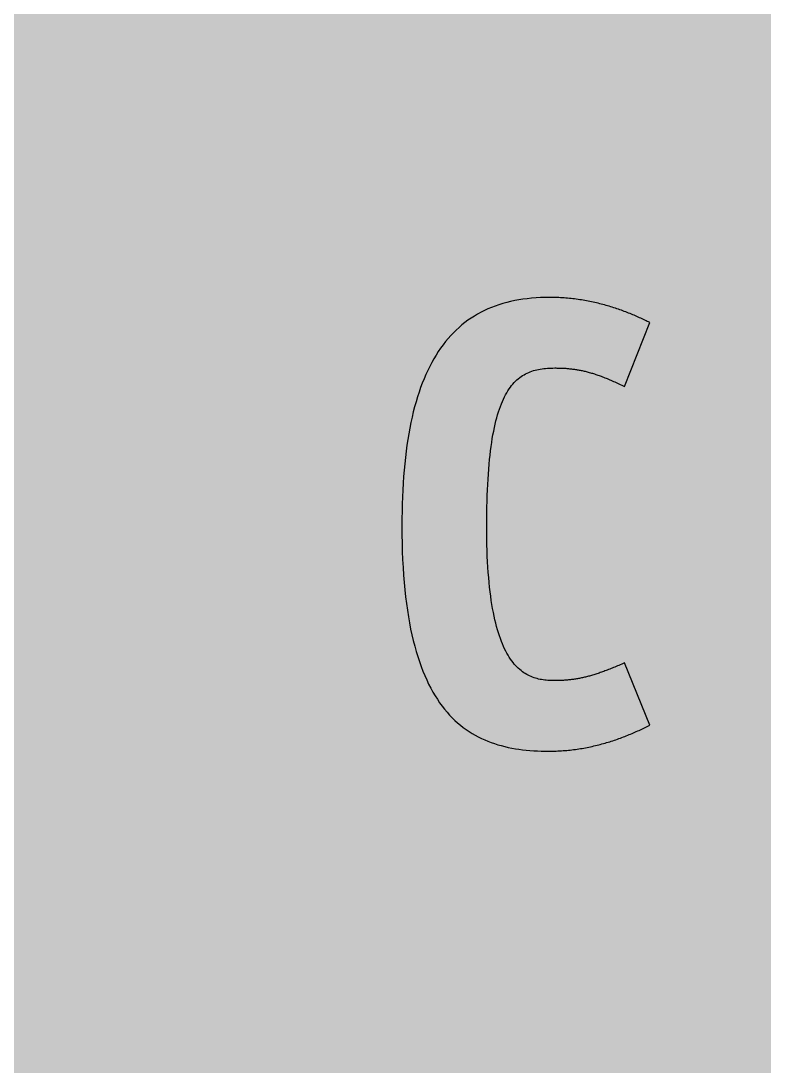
# Model space of a CAD drawing. Header units: millimetres. Extents: x 0 to 423, y 0 to 564.
# Drawn here: x 152.8 to 209, y 158 to 237 of the extents above; entities that cross this region are included whole.
import ezdxf

# ---------------------------------------------------------------- set-up
doc = ezdxf.new("R2010")
doc.units = ezdxf.units.MM

msp = doc.modelspace()

# ---------------------------------------------------------------- hatches: boundary and pattern name
for color, points in [(254, [(21.2189, 0.0537), (20.955, 0.0533), (20.6934, 0.0584), (20.4292, 0.066), (20.1676, 0.0787), (19.906, 0.094), (19.6469, 0.1118), (19.3853, 0.1321), (19.1262, 0.1549), (18.8671, 0.1829), (18.608, 0.2134), (18.349, 0.2464), (18.0924, 0.2845), (17.8359, 0.3251), (17.5793, 0.3683), (17.3253, 0.414), (17.0688, 0.4623), (16.8148, 0.5156), (16.5633, 0.5715), (16.3093, 0.6299), (16.0579, 0.6909), (15.809, 0.7544), (15.56, 0.823), (15.3111, 0.8941), (15.0622, 0.9677), (14.8158, 1.0439), (14.5694, 1.1227), (14.3256, 1.2065), (14.0818, 1.2903), (13.8379, 1.3792), (13.5966, 1.4707), (13.3579, 1.5672), (13.1191, 1.6637), (12.8803, 1.7628), (12.6441, 1.8669), (12.4079, 1.9736), (12.1742, 2.0803), (11.9405, 2.192), (11.7094, 2.3089), (11.4808, 2.4257), (11.2522, 2.5451), (11.0236, 2.6695), (10.7975, 2.794), (10.574, 2.9235), (10.3505, 3.0556), (10.1295, 3.1877), (9.9111, 3.3249), (9.6926, 3.4646), (9.4742, 3.6068), (9.2608, 3.7541), (9.0475, 3.9014), (8.8341, 4.0513), (8.6258, 4.2037), (8.4176, 4.3612), (8.2118, 4.5187), (8.0061, 4.6812), (7.8029, 4.8438), (7.6022, 5.0114), (7.4041, 5.1816), (7.206, 5.3518), (7.0129, 5.527), (6.8174, 5.7048), (6.6269, 5.8826), (6.4389, 6.0655), (6.2509, 6.2509), (6.0655, 6.4389), (5.8852, 6.6269), (5.7048, 6.8174), (5.527, 7.0104), (5.3518, 7.206), (5.1816, 7.4041), (5.0114, 7.6022), (4.8463, 7.8029), (4.6812, 8.0061), (4.5187, 8.2118), (4.3612, 8.4176), (4.2062, 8.6258), (4.0513, 8.8341), (3.9014, 9.0475), (3.7541, 9.2608), (3.6068, 9.4742), (3.4646, 9.6926), (3.3249, 9.9085), (3.1877, 10.1295), (3.0556, 10.3505), (2.9235, 10.574), (2.794, 10.7975), (2.6695, 11.0236), (2.5451, 11.2522), (2.4257, 11.4808), (2.3063, 11.7094), (2.192, 11.9405), (2.0803, 12.1742), (1.971, 12.4079), (1.8669, 12.6441), (1.7628, 12.8803), (1.6637, 13.1191), (1.5646, 13.3579), (1.4707, 13.5966), (1.3792, 13.8379), (1.2903, 14.0818), (1.2065, 14.3256), (1.1227, 14.5694), (1.0439, 14.8158), (0.9652, 15.0622), (0.8915, 15.3111), (0.823, 15.56), (0.7544, 15.809), (0.6883, 16.0604), (0.6274, 16.3119), (0.569, 16.5633), (0.5131, 16.8148), (0.4623, 17.0688), (0.4115, 17.3253), (0.3658, 17.5793), (0.3226, 17.8359), (0.2819, 18.0924), (0.2464, 18.3515), (0.2134, 18.608), (0.1829, 18.8671), (0.1549, 19.1262), (0.1295, 19.3878), (0.1092, 19.6469), (0.0914, 19.9085), (0.0762, 20.1701), (0.066, 20.4318), (0.0584, 20.6934), (0.0533, 20.955), (0.0508, 21.2192), (0.0522, 543.3314), (0.0533, 543.593), (0.0584, 543.8546), (0.066, 544.1188), (0.0762, 544.3804), (0.0914, 544.642), (0.1092, 544.9011), (0.1295, 545.1627), (0.1549, 545.4218), (0.1829, 545.6809), (0.2134, 545.94), (0.2464, 546.1991), (0.2819, 546.4556), (0.3226, 546.7121), (0.3658, 546.9687), (0.4115, 547.2227), (0.4623, 547.4792), (0.5131, 547.7332), (0.569, 547.9847), (0.6274, 548.2387), (0.6883, 548.4876), (0.7544, 548.7391), (0.823, 548.988), (0.8915, 549.2369), (0.9652, 549.4858), (1.0439, 549.7322), (1.1227, 549.9786), (1.2065, 550.2224), (1.2903, 550.4663), (1.3792, 550.7076), (1.4707, 550.9489), (1.5646, 551.1902), (1.6637, 551.4289), (1.7628, 551.6677), (1.8669, 551.9039), (1.971, 552.1401), (2.0803, 552.3738), (2.192, 552.6049), (2.3063, 552.8386), (2.4257, 553.0672), (2.5451, 553.2958), (2.6695, 553.5244), (2.794, 553.7505), (2.9235, 553.974), (3.0556, 554.1975), (3.1877, 554.4185), (3.3249, 554.6369), (3.4646, 554.8554), (3.6068, 555.0738), (3.7541, 555.2872), (3.9014, 555.5005), (4.0513, 555.7114), (4.2062, 555.9222), (4.3612, 556.1305), (4.5187, 556.3362), (4.6812, 556.5419), (4.8463, 556.7451), (5.0114, 556.9458), (5.1816, 557.1439), (5.3518, 557.342), (5.527, 557.5351), (5.7048, 557.7281), (5.8852, 557.9212), (6.0655, 558.1091), (6.2509, 558.2971), (6.4389, 558.4825), (6.6269, 558.6628), (6.8174, 558.8432), (7.0129, 559.021), (7.206, 559.1937), (7.4041, 559.3664), (7.6022, 559.5366), (7.8029, 559.7017), (8.0061, 559.8668), (8.2118, 560.0268), (8.4176, 560.1868), (8.6258, 560.3418), (8.8341, 560.4967), (9.0475, 560.6466), (9.2608, 560.7939), (9.4742, 560.9387), (9.6926, 561.0835), (9.9111, 561.2232), (10.1295, 561.3603), (10.3505, 561.4924), (10.574, 561.6245), (10.7975, 561.754), (11.0236, 561.8785), (11.2522, 562.0029), (11.4808, 562.1223), (11.7094, 562.2392), (11.9405, 562.356), (12.1742, 562.4678), (12.4079, 562.5744), (12.6441, 562.6811), (12.8803, 562.7853), (13.1191, 562.8843), (13.3579, 562.9834), (13.5966, 563.0774), (13.8379, 563.1688), (14.0818, 563.2577), (14.3256, 563.3415), (14.5694, 563.4253), (14.8158, 563.5041), (15.0622, 563.5803), (15.3111, 563.6539), (15.56, 563.7251), (15.809, 563.7936), (16.0579, 563.8571), (16.3093, 563.9206), (16.5633, 563.9791), (16.8148, 564.0349), (17.0688, 564.0857), (17.3253, 564.1365), (17.5793, 564.1823), (17.8359, 564.2254), (18.0924, 564.2635), (18.349, 564.3016), (18.608, 564.3347), (18.8671, 564.3651), (19.1262, 564.3931), (19.3853, 564.4185), (19.6469, 564.4388), (19.906, 564.4566), (20.1676, 564.4718), (20.4292, 564.482), (20.6934, 564.4896), (20.955, 564.4947), (21.2166, 564.4972), (402.2189, 564.4981), (402.4808, 564.4947), (402.7424, 564.4896), (403.0066, 564.482), (403.2682, 564.4718), (403.5298, 564.4566), (403.7889, 564.4388), (404.0505, 564.4185), (404.3096, 564.3931), (404.5687, 564.3651), (404.8277, 564.3347), (405.0868, 564.3016), (405.3434, 564.2635), (405.5999, 564.2254), (405.8564, 564.1823), (406.113, 564.1365), (406.367, 564.0857), (406.621, 564.0349), (406.875, 563.9791), (407.1264, 563.9206), (407.3779, 563.8571), (407.6268, 563.7936), (407.8783, 563.7251), (408.1272, 563.6539), (408.3736, 563.5803), (408.62, 563.5041), (408.8663, 563.4253), (409.1102, 563.3415), (409.354, 563.2577), (409.5979, 563.1688), (409.8392, 563.0774), (410.0805, 562.9834), (410.3192, 562.8843), (410.5554, 562.7853), (410.7942, 562.6811), (411.0279, 562.5744), (411.2616, 562.4678), (411.4952, 562.356), (411.7264, 562.2392), (411.9575, 562.1223), (412.1861, 562.0029), (412.4122, 561.8785), (412.6382, 561.754), (412.8643, 561.6245), (413.0853, 561.4924), (413.3063, 561.3603), (413.5272, 561.2232), (413.7457, 561.0835), (413.9616, 560.9387), (414.1775, 560.7939), (414.3908, 560.6466), (414.6017, 560.4967), (414.8125, 560.3418), (415.0208, 560.1868), (415.2265, 560.0268), (415.4297, 559.8668), (415.6329, 559.7017), (415.8336, 559.5366), (416.0342, 559.3664), (416.2298, 559.1937), (416.4254, 559.021), (416.6184, 558.8432), (416.8089, 558.6628), (416.9994, 558.4825), (417.1848, 558.2971), (417.3703, 558.1091), (417.5531, 557.9212), (417.7335, 557.7281), (417.9087, 557.5351), (418.084, 557.342), (418.2567, 557.1439), (418.4244, 556.9458), (418.592, 556.7451), (418.7546, 556.5419), (418.9171, 556.3362), (419.0746, 556.1305), (419.2321, 555.9222), (419.3845, 555.7114), (419.5369, 555.5005), (419.6842, 555.2872), (419.829, 555.0738), (419.9712, 554.8554), (420.1109, 554.6369), (420.2481, 554.4185), (420.3827, 554.1975), (420.5148, 553.974), (420.6418, 553.7505), (420.7688, 553.5244), (420.8907, 553.2958), (421.0126, 553.0672), (421.1295, 552.8386), (421.2438, 552.6049), (421.3555, 552.3738), (421.4647, 552.1401), (421.5689, 551.9039), (421.673, 551.6677), (421.7746, 551.4289), (421.8711, 551.1902), (421.9651, 550.9489), (422.0566, 550.7076), (422.1455, 550.4663), (422.2318, 550.2224), (422.3131, 549.9786), (422.3918, 549.7322), (422.4706, 549.4858), (422.5442, 549.2369), (422.6128, 548.988), (422.6814, 548.7391), (422.7449, 548.4876), (422.8084, 548.2387), (422.8668, 547.9847), (422.9227, 547.7332), (422.9735, 547.4792), (423.0243, 547.2227), (423.07, 546.9687), (423.1132, 546.7121), (423.1513, 546.4556), (423.1894, 546.1991), (423.2224, 545.94), (423.2529, 545.6809), (423.2808, 545.4218), (423.3037, 545.1627), (423.3266, 544.9011), (423.3443, 544.642), (423.357, 544.3804), (423.3697, 544.1188), (423.3774, 543.8546), (423.3824, 543.593), (423.385, 543.3314), (423.3855, 21.2203), (423.3824, 20.955), (423.3774, 20.6934), (423.3697, 20.4318), (423.357, 20.1701), (423.3443, 19.9085), (423.3266, 19.6469), (423.3037, 19.3878), (423.2808, 19.1262), (423.2529, 18.8671), (423.2224, 18.608), (423.1894, 18.3515), (423.1513, 18.0924), (423.1132, 17.8359), (423.07, 17.5793), (423.0243, 17.3253), (422.9735, 17.0688), (422.9227, 16.8148), (422.8668, 16.5633), (422.8084, 16.3119), (422.7449, 16.0604), (422.6814, 15.809), (422.6128, 15.56), (422.5442, 15.3111), (422.4706, 15.0622), (422.3918, 14.8158), (422.3131, 14.5694), (422.2318, 14.3256), (422.1455, 14.0818), (422.0566, 13.8379), (421.9651, 13.5966), (421.8711, 13.3579), (421.7746, 13.1191), (421.673, 12.8803), (421.5689, 12.6441), (421.4647, 12.4079), (421.3555, 12.1742), (421.2438, 11.9405), (421.1295, 11.7094), (421.0126, 11.4808), (420.8907, 11.2522), (420.7688, 11.0236), (420.6418, 10.7975), (420.5148, 10.574), (420.3827, 10.3505), (420.2481, 10.1295), (420.1109, 9.9085), (419.9712, 9.6926), (419.829, 9.4742), (419.6842, 9.2608), (419.5369, 9.0475), (419.3845, 8.8341), (419.2321, 8.6258), (419.0746, 8.4176), (418.9171, 8.2118), (418.7546, 8.0061), (418.592, 7.8029), (418.4244, 7.6022), (418.2567, 7.4041), (418.084, 7.206), (417.9087, 7.0104), (417.7335, 6.8174), (417.5531, 6.6269), (417.3703, 6.4389), (417.1848, 6.2509), (416.9994, 6.0655), (416.8089, 5.8826), (416.6184, 5.7048), (416.4254, 5.527), (416.2298, 5.3518), (416.0342, 5.1816), (415.8336, 5.0114), (415.6329, 4.8438), (415.4297, 4.6812), (415.2265, 4.5187), (415.0208, 4.3612), (414.8125, 4.2037), (414.6017, 4.0513), (414.3908, 3.9014), (414.1775, 3.7541), (413.9616, 3.6068), (413.7457, 3.4646), (413.5272, 3.3249), (413.3063, 3.1877), (413.0853, 3.0556), (412.8643, 2.9235), (412.6382, 2.794), (412.4122, 2.6695), (412.1861, 2.5451), (411.9575, 2.4257), (411.7264, 2.3089), (411.4952, 2.192), (411.2616, 2.0803), (411.0279, 1.9736), (410.7942, 1.8669), (410.5554, 1.7628), (410.3192, 1.6637), (410.0805, 1.5672), (409.8392, 1.4707), (409.5979, 1.3792), (409.354, 1.2903), (409.1102, 1.2065), (408.8663, 1.1227), (408.62, 1.0439), (408.3736, 0.9677), (408.1272, 0.8941), (407.8783, 0.823), (407.6268, 0.7544), (407.3779, 0.6909), (407.1264, 0.6299), (406.875, 0.5715), (406.621, 0.5156), (406.367, 0.4623), (406.113, 0.414), (405.8564, 0.3683), (405.5999, 0.3251), (405.3434, 0.2845), (405.0868, 0.2464), (404.8277, 0.2134), (404.5687, 0.1829), (404.3096, 0.1549), (404.0505, 0.1321), (403.7889, 0.1118), (403.5298, 0.094), (403.2682, 0.0787), (403.0066, 0.066), (402.7424, 0.0584), (402.4808, 0.0533), (402.2166, 0.0533)]), (59, [(193.0922, 187.1387), (192.974, 187.1396), (192.8597, 187.1421), (192.7428, 187.1472), (192.626, 187.1548), (192.5091, 187.1624), (192.3948, 187.1751), (192.278, 187.1904), (192.1612, 187.2107), (192.0469, 187.231), (191.9326, 187.2564), (191.8183, 187.2844), (191.704, 187.3174), (191.5897, 187.3555), (191.4779, 187.3961), (191.3636, 187.4393), (191.2518, 187.4901), (191.1426, 187.5434), (191.0334, 187.6019), (190.9242, 187.6679), (190.815, 187.7365), (190.7083, 187.8127), (190.6041, 187.8914), (190.5, 187.9778), (190.3959, 188.0718), (190.2943, 188.1708), (190.1927, 188.275), (190.0936, 188.3867), (189.9971, 188.5061), (189.9006, 188.6306), (189.8066, 188.7626), (189.7151, 188.9023), (189.6237, 189.0497), (189.5348, 189.2046), (189.4459, 189.3672), (189.3621, 189.5373), (189.2783, 189.7177), (189.197, 189.9056), (189.1182, 190.1012), (189.0395, 190.307), (188.9658, 190.5203), (188.8947, 190.7438), (188.8236, 190.975), (188.755, 191.2163), (188.6915, 191.4677), (188.628, 191.7294), (188.5696, 192.0011), (188.5112, 192.2831), (188.4578, 192.5752), (188.4045, 192.8774), (188.3562, 193.1924), (188.3105, 193.515), (188.2673, 193.8528), (188.2292, 194.1982), (188.1911, 194.5564), (188.1581, 194.9272), (188.1276, 195.3108), (188.1022, 195.7045), (188.0768, 196.1109), (188.0565, 196.53), (188.0413, 196.9618), (188.0286, 197.4063), (188.0184, 197.866), (188.0133, 198.3359), (188.0108, 198.821), (188.0133, 199.3087), (188.0184, 199.7812), (188.026, 200.2434), (188.0362, 200.693), (188.0489, 201.1274), (188.0667, 201.5515), (188.0845, 201.9605), (188.1073, 202.3593), (188.1327, 202.7479), (188.1607, 203.1213), (188.1911, 203.4845), (188.2242, 203.8375), (188.2623, 204.1779), (188.3004, 204.5056), (188.341, 204.8256), (188.3867, 205.1329), (188.4324, 205.4301), (188.4832, 205.7171), (188.5366, 205.994), (188.5899, 206.2607), (188.6483, 206.5172), (188.7068, 206.7636), (188.7703, 207.0024), (188.8363, 207.231), (188.9023, 207.4494), (188.9735, 207.6602), (189.0446, 207.8609), (189.1182, 208.0539), (189.197, 208.2394), (189.2757, 208.4146), (189.357, 208.5823), (189.4408, 208.7423), (189.5272, 208.8947), (189.6135, 209.0395), (189.705, 209.1766), (189.7964, 209.3087), (189.8929, 209.4306), (189.9895, 209.5475), (190.0885, 209.6567), (190.1876, 209.7608), (190.2917, 209.8573), (190.3959, 209.9488), (190.5025, 210.0326), (190.6118, 210.1139), (190.7235, 210.1875), (190.8353, 210.2536), (190.9496, 210.3171), (191.0664, 210.3755), (191.1833, 210.4288), (191.3026, 210.4771), (191.4246, 210.5203), (191.549, 210.5609), (191.6735, 210.5965), (191.8005, 210.627), (191.93, 210.6549), (192.0596, 210.6778), (192.1916, 210.6981), (192.3237, 210.7159), (192.4583, 210.7286), (192.5955, 210.7413), (192.7327, 210.7489), (192.8724, 210.754), (193.0121, 210.7565), (193.1543, 210.759), (193.233, 210.759), (193.3092, 210.7565), (193.3854, 210.7565), (193.4616, 210.7565), (193.5353, 210.754), (193.6115, 210.7514), (193.6852, 210.7489), (193.7588, 210.7463), (193.8325, 210.7413), (193.9061, 210.7362), (193.9798, 210.7336), (194.0535, 210.7286), (194.1271, 210.7209), (194.1982, 210.7159), (194.2719, 210.7082), (194.3456, 210.7006), (194.4167, 210.693), (194.4903, 210.6828), (194.564, 210.6752), (194.6351, 210.6651), (194.7088, 210.6549), (194.7824, 210.6422), (194.8561, 210.6295), (194.9298, 210.6168), (195.0034, 210.6041), (195.0771, 210.5914), (195.1507, 210.5762), (195.2269, 210.5584), (195.3006, 210.5431), (195.3768, 210.5254), (195.453, 210.5076), (195.5292, 210.4898), (195.6054, 210.4695), (195.6816, 210.4492), (195.7603, 210.4263), (195.8391, 210.4034), (195.9178, 210.3806), (195.9991, 210.3577), (196.0804, 210.3323), (196.1617, 210.3069), (196.2429, 210.279), (196.3268, 210.251), (196.4106, 210.2231), (196.4944, 210.1926), (196.5808, 210.1621), (196.6671, 210.1291), (196.7535, 210.0961), (196.8424, 210.0631), (196.9313, 210.0275), (197.0227, 209.992), (197.1142, 209.9539), (197.2081, 209.9158), (197.3021, 209.8751), (197.3986, 209.8345), (197.4952, 209.7938), (197.5917, 209.7507), (197.6907, 209.7075), (197.7923, 209.6618), (197.8939, 209.6135), (197.9981, 209.5652), (198.1022, 209.517), (198.2089, 209.4662), (198.3156, 209.4154), (198.4248, 209.362), (200.3323, 214.1897), (200.2384, 214.2363), (200.1444, 214.282), (200.0504, 214.3303), (199.9539, 214.376), (199.8574, 214.4243), (199.7583, 214.47), (199.6592, 214.5157), (199.5602, 214.5614), (199.4611, 214.6071), (199.3595, 214.6529), (199.2554, 214.696), (199.1538, 214.7418), (199.0496, 214.7849), (198.943, 214.8281), (198.8363, 214.8713), (198.7296, 214.9145), (198.6229, 214.9577), (198.5137, 214.9983), (198.4045, 215.0389), (198.2953, 215.0796), (198.1835, 215.1202), (198.0717, 215.1609), (197.9574, 215.199), (197.8457, 215.2371), (197.7314, 215.2752), (197.6145, 215.3133), (197.5002, 215.3488), (197.3834, 215.3844), (197.2666, 215.4199), (197.1472, 215.4555), (197.0278, 215.4885), (196.9084, 215.5215), (196.789, 215.5546), (196.6697, 215.585), (196.5477, 215.6155), (196.4258, 215.646), (196.3014, 215.6765), (196.1794, 215.7044), (196.055, 215.7324), (195.9305, 215.7578), (195.8035, 215.7832), (195.6791, 215.8086), (195.5521, 215.8314), (195.4251, 215.8568), (195.2955, 215.8771), (195.1685, 215.9), (195.039, 215.9178), (194.9094, 215.9381), (194.7799, 215.9559), (194.6504, 215.9737), (194.5183, 215.9889), (194.3862, 216.0041), (194.2541, 216.0168), (194.122, 216.0295), (193.99, 216.0422), (193.8553, 216.0524), (193.7233, 216.0626), (193.5886, 216.0702), (193.454, 216.0778), (193.3194, 216.0829), (193.1822, 216.088), (193.0476, 216.0905), (192.9105, 216.093), (192.7733, 216.093), (192.4228, 216.088), (192.0773, 216.0778), (191.737, 216.0575), (191.4042, 216.0321), (191.074, 215.9965), (190.7515, 215.9559), (190.4365, 215.9051), (190.1241, 215.8492), (189.8193, 215.7832), (189.5196, 215.7095), (189.2249, 215.6282), (188.9379, 215.5393), (188.6534, 215.4403), (188.3766, 215.3361), (188.1048, 215.2218), (187.8406, 215.0999), (187.579, 214.9704), (187.325, 214.8307), (187.0761, 214.6859), (186.8348, 214.5309), (186.596, 214.3658), (186.3649, 214.1957), (186.1388, 214.0153), (185.9178, 213.8248), (185.7019, 213.6292), (185.4937, 213.4235), (185.2879, 213.2076), (185.0898, 212.9841), (184.8968, 212.7529), (184.7113, 212.5116), (184.5285, 212.2627), (184.3532, 212.0062), (184.183, 211.7369), (184.0179, 211.4626), (183.8579, 211.1781), (183.703, 210.8835), (183.5556, 210.5787), (183.4109, 210.2688), (183.2737, 209.9462), (183.1416, 209.616), (183.0146, 209.2757), (182.8952, 208.9277), (182.7784, 208.5696), (182.6692, 208.2013), (182.5625, 207.8253), (182.4634, 207.4367), (182.3695, 207.043), (182.2806, 206.6366), (182.1993, 206.2226), (182.1205, 205.7959), (182.0494, 205.3615), (181.9808, 204.9196), (181.9199, 204.4649), (181.864, 204.0026), (181.8132, 203.5277), (181.7675, 203.0451), (181.7294, 202.5523), (181.6938, 202.0494), (181.6633, 201.5363), (181.6405, 201.0131), (181.6227, 200.4797), (181.61, 199.9361), (181.5998, 199.3849), (181.5973, 198.821), (181.6024, 198.1632), (181.6125, 197.5206), (181.6303, 196.8957), (181.6557, 196.2861), (181.6862, 195.6918), (181.7243, 195.1152), (181.77, 194.5513), (181.8208, 194.0052), (181.8792, 193.4743), (181.9427, 192.9562), (182.0139, 192.4558), (182.0901, 191.9681), (182.1739, 191.4957), (182.2628, 191.0359), (182.3593, 190.5914), (182.4584, 190.1596), (182.5676, 189.7431), (182.6793, 189.3392), (182.7987, 188.9481), (182.9232, 188.5696), (183.0527, 188.2064), (183.1873, 187.8533), (183.327, 187.513), (183.4744, 187.1853), (183.6242, 186.8703), (183.7817, 186.5655), (183.9417, 186.2734), (184.1068, 185.9915), (184.2795, 185.7223), (184.4548, 185.4632), (184.6351, 185.2143), (184.8206, 184.978), (185.0111, 184.752), (185.2041, 184.5335), (185.4022, 184.3278), (185.6054, 184.1297), (185.8137, 183.9443), (186.0245, 183.7665), (186.2404, 183.5963), (186.4589, 183.4363), (186.6824, 183.2864), (186.911, 183.1442), (187.1421, 183.0095), (187.3758, 182.8851), (187.6146, 182.7682), (187.8559, 182.659), (188.0997, 182.5574), (188.3486, 182.4609), (188.6001, 182.3745), (188.8541, 182.2958), (189.1132, 182.2221), (189.3748, 182.1536), (189.6389, 182.0951), (189.9056, 182.0418), (190.1749, 181.9935), (190.4467, 181.9504), (190.721, 181.9148), (190.9978, 181.8843), (191.2772, 181.8589), (191.5592, 181.8386), (191.8437, 181.8234), (192.1307, 181.8107), (192.4202, 181.8056), (192.7098, 181.803), (192.847, 181.803), (192.9841, 181.8056), (193.1187, 181.8081), (193.2559, 181.8132), (193.3905, 181.8183), (193.5226, 181.8259), (193.6572, 181.8335), (193.7918, 181.8437), (193.9239, 181.8538), (194.056, 181.8665), (194.1881, 181.8792), (194.3202, 181.8919), (194.4497, 181.9072), (194.5792, 181.9224), (194.7088, 181.9402), (194.8383, 181.958), (194.9679, 181.9783), (195.0949, 181.9986), (195.2244, 182.0189), (195.3514, 182.0418), (195.4759, 182.0647), (195.6029, 182.0901), (195.7273, 182.1155), (195.8518, 182.1409), (195.9762, 182.1688), (196.1007, 182.1967), (196.2226, 182.2247), (196.3471, 182.2552), (196.469, 182.2856), (196.5884, 182.3161), (196.7103, 182.3491), (196.8297, 182.3822), (196.9491, 182.4152), (197.0684, 182.4507), (197.1878, 182.4863), (197.3047, 182.5219), (197.4215, 182.56), (197.5383, 182.5981), (197.6552, 182.6362), (197.7695, 182.6743), (197.8838, 182.7149), (197.9981, 182.753), (198.1098, 182.7936), (198.2241, 182.8368), (198.3359, 182.8775), (198.4477, 182.9206), (198.5569, 182.9638), (198.6661, 183.007), (198.7753, 183.0527), (198.8845, 183.0984), (198.9938, 183.1416), (199.1004, 183.1873), (199.2071, 183.2356), (199.3113, 183.2813), (199.4179, 183.3296), (199.5221, 183.3753), (199.6262, 183.4236), (199.7278, 183.4718), (199.8294, 183.5226), (199.931, 183.5709), (200.0326, 183.6217), (200.1342, 183.6699), (200.2333, 183.7207), (200.3298, 183.7715), (198.4266, 188.4712), (198.3156, 188.4223), (198.2089, 188.3766), (198.1022, 188.3308), (197.9981, 188.2877), (197.8939, 188.2445), (197.7923, 188.2013), (197.6933, 188.1607), (197.5942, 188.12), (197.4977, 188.0819), (197.4012, 188.0438), (197.3072, 188.0057), (197.2132, 187.9702), (197.1218, 187.9346), (197.0303, 187.899), (196.9389, 187.866), (196.85, 187.833), (196.7636, 187.8025), (196.6773, 187.7695), (196.5909, 187.739), (196.5046, 187.7111), (196.4207, 187.6831), (196.3369, 187.6552), (196.2556, 187.6273), (196.1744, 187.6019), (196.0931, 187.5765), (196.0118, 187.5536), (195.9331, 187.5282), (195.8543, 187.5053), (195.7756, 187.485), (195.6994, 187.4622), (195.6206, 187.4418), (195.5444, 187.4241), (195.4682, 187.4037), (195.392, 187.386), (195.3158, 187.3682), (195.2396, 187.3504), (195.166, 187.3352), (195.0898, 187.3199), (195.0161, 187.3047), (194.9399, 187.292), (194.8663, 187.2767), (194.7926, 187.264), (194.7189, 187.2539), (194.6427, 187.2412), (194.5691, 187.231), (194.4954, 187.2209), (194.4192, 187.2107), (194.3456, 187.2031), (194.2694, 187.1955), (194.1932, 187.1878), (194.1195, 187.1802), (194.0433, 187.1726), (193.9671, 187.1675), (193.8884, 187.1624), (193.8122, 187.1574), (193.7334, 187.1523), (193.6572, 187.1497), (193.5785, 187.1472), (193.4972, 187.1447), (193.4185, 187.1421), (193.3372, 187.1396), (193.2559, 187.1396), (193.1746, 187.137), (193.0908, 187.137)])]:
    msp.add_hatch(color=color).paths.add_polyline_path(points)
h = msp.add_hatch(color=59)
h.paths.add_polyline_path([(175.8844, 196.8539), (175.8844, 200.4727), (175.8823, 200.9394), (175.8747, 201.3991), (175.8645, 201.8538), (175.8518, 202.3008), (175.834, 202.7403), (175.8112, 203.1746), (175.7832, 203.6013), (175.7528, 204.023), (175.7172, 204.437), (175.6791, 204.8434), (175.6334, 205.2447), (175.5851, 205.6384), (175.5318, 206.0245), (175.4734, 206.4055), (175.4099, 206.7789), (175.3413, 207.1446), (175.2702, 207.5053), (175.1914, 207.8558), (175.1101, 208.2013), (175.0238, 208.5416), (174.9298, 208.8718), (174.8333, 209.1969), (174.7291, 209.5144), (174.6199, 209.8243), (174.5082, 210.1266), (174.3888, 210.4212), (174.2643, 210.7108), (174.1348, 210.9927), (173.9976, 211.267), (173.8579, 211.5337), (173.7106, 211.7928), (173.5582, 212.0443), (173.3982, 212.2907), (173.2356, 212.5269), (173.0654, 212.758), (172.8876, 212.979), (172.7073, 213.1949), (172.5168, 213.4032), (172.3238, 213.6038), (172.1231, 213.7943), (171.9148, 213.9798), (171.7015, 214.1576), (171.483, 214.3277), (171.257, 214.4903), (171.0233, 214.6452), (170.7845, 214.7926), (170.5381, 214.9323), (170.2841, 215.0618), (170.0251, 215.1863), (169.7584, 215.3031), (169.4866, 215.4098), (169.2046, 215.5114), (168.9176, 215.6028), (168.623, 215.6866), (168.3233, 215.7654), (168.0134, 215.834), (167.6984, 215.8949), (167.3758, 215.9457), (167.0456, 215.9914), (166.7053, 216.027), (166.3598, 216.0549), (166.0093, 216.0753), (165.6486, 216.088), (165.2803, 216.093), (164.9171, 216.088), (164.559, 216.0778), (164.2085, 216.0575), (163.8656, 216.0295), (163.5252, 215.994), (163.195, 215.9483), (162.8673, 215.8975), (162.5473, 215.8365), (162.2349, 215.7679), (161.9275, 215.6917), (161.6253, 215.6054), (161.3306, 215.5139), (161.0411, 215.4123), (160.7566, 215.3006), (160.4797, 215.1837), (160.208, 215.0567), (159.9413, 214.9196), (159.6822, 214.7773), (159.4282, 214.6249), (159.1818, 214.4624), (158.9405, 214.2922), (158.7043, 214.1144), (158.4731, 213.929), (158.2496, 213.7308), (158.0312, 213.5276), (157.8204, 213.3143), (157.6121, 213.0908), (157.4114, 212.8596), (157.2158, 212.6209), (157.0279, 212.3719), (156.845, 212.1129), (156.6672, 211.8462), (156.4945, 211.5693), (156.3294, 211.2848), (156.1668, 210.9902), (156.0119, 210.6879), (155.862, 210.373), (155.7198, 210.0529), (155.5826, 209.7202), (155.448, 209.3798), (155.321, 209.0293), (155.2016, 208.6712), (155.0848, 208.3029), (154.9756, 207.9244), (154.8714, 207.5358), (154.7724, 207.1395), (154.6784, 206.7306), (154.5895, 206.314), (154.5057, 205.8899), (154.4295, 205.453), (154.3583, 205.0085), (154.2923, 204.5513), (154.2313, 204.0865), (154.1755, 203.6115), (154.1247, 203.1263), (154.0789, 202.631), (154.0408, 202.1281), (154.0053, 201.6125), (153.9773, 201.0893), (153.9545, 200.5533), (153.9342, 200.0098), (153.9215, 199.4535), (153.9138, 198.8896), (153.9113, 198.313), (153.9164, 197.678), (153.9291, 197.0583), (153.9519, 196.4563), (153.9824, 195.867), (154.0205, 195.2955), (154.0688, 194.7367), (154.1221, 194.1932), (154.1856, 193.6648), (154.2567, 193.1518), (154.3355, 192.6539), (154.4218, 192.1662), (154.5158, 191.6963), (154.6174, 191.2391), (154.7241, 190.7946), (154.8384, 190.3654), (154.9603, 189.9463), (155.0899, 189.5424), (155.2245, 189.1513), (155.3667, 188.7728), (155.5166, 188.407), (155.669, 188.0514), (155.8315, 187.7111), (155.9966, 187.3809), (156.1694, 187.0608), (156.3472, 186.7535), (156.53, 186.4589), (156.718, 186.1744), (156.9136, 185.9026), (157.1117, 185.6384), (157.3149, 185.387), (157.5232, 185.1457), (157.7391, 184.9145), (157.955, 184.6936), (158.1785, 184.4827), (158.4046, 184.2795), (158.6357, 184.089), (158.8719, 183.9062), (159.1107, 183.7309), (159.352, 183.5658), (159.5984, 183.4109), (159.8473, 183.2635), (160.1013, 183.1238), (160.3578, 182.9918), (160.6169, 182.8698), (160.8785, 182.7555), (161.1427, 182.6463), (161.4119, 182.5473), (161.6812, 182.4533), (161.9529, 182.3669), (162.2273, 182.2882), (162.5041, 182.2171), (162.7835, 182.151), (163.0629, 182.0926), (163.3474, 182.0393), (163.6293, 181.991), (163.9164, 181.9504), (164.2008, 181.9148), (164.4904, 181.8843), (164.7774, 181.8589), (165.067, 181.8386), (165.3565, 181.8234), (165.6486, 181.8107), (165.9407, 181.8056), (166.2303, 181.803), (166.3954, 181.803), (166.558, 181.8056), (166.7231, 181.8107), (166.8856, 181.8183), (167.0482, 181.8259), (167.2133, 181.8361), (167.3758, 181.8462), (167.5384, 181.8589), (167.701, 181.8742), (167.8635, 181.8894), (168.0235, 181.9072), (168.1861, 181.9275), (168.3461, 181.9478), (168.5061, 181.9707), (168.6662, 181.9935), (168.8262, 182.0189), (168.9862, 182.0443), (169.1437, 182.0723), (169.3012, 182.1002), (169.4586, 182.1307), (169.6161, 182.1612), (169.7711, 182.1942), (169.926, 182.2272), (170.0809, 182.2628), (170.2333, 182.2983), (170.3857, 182.3339), (170.5381, 182.372), (170.688, 182.4101), (170.8379, 182.4482), (170.9852, 182.4888), (171.1325, 182.5295), (171.2798, 182.5727), (171.4246, 182.6158), (171.5694, 182.659), (171.7116, 182.7022), (171.8539, 182.7479), (171.9936, 182.7936), (172.1333, 182.8394), (172.2704, 182.8876), (172.4076, 182.9333), (172.5422, 182.9816), (172.6768, 183.0299), (172.8089, 183.0807), (172.9384, 183.1289), (173.068, 183.1797), (173.195, 183.228), (173.322, 183.2788), (173.4464, 183.3296), (173.5684, 183.3804), (173.6903, 183.4312), (173.8097, 183.482), (173.9265, 183.5353), (174.0433, 183.5861), (174.1551, 183.6369), (174.2694, 183.6903), (174.3786, 183.7411), (174.4853, 183.7944), (174.592, 183.8452), (174.6961, 183.896), (174.7977, 183.9493), (174.8968, 184.0001), (174.9958, 184.0509), (175.0924, 184.1017), (175.1838, 184.1525), (173.3448, 188.7898), (173.2331, 188.7347), (173.1239, 188.6839), (173.0146, 188.6306), (172.9029, 188.5798), (172.7937, 188.529), (172.6844, 188.4807), (172.5752, 188.4324), (172.466, 188.3842), (172.3568, 188.3359), (172.2476, 188.2902), (172.1383, 188.2445), (172.0291, 188.1988), (171.9199, 188.1556), (171.8132, 188.1124), (171.704, 188.0692), (171.5948, 188.0286), (171.4881, 187.9879), (171.3789, 187.9473), (171.2722, 187.9067), (171.163, 187.8686), (171.0563, 187.8305), (170.9471, 187.7949), (170.8404, 187.7593), (170.7337, 187.7238), (170.627, 187.6882), (170.5204, 187.6552), (170.4137, 187.6222), (170.307, 187.5892), (170.2003, 187.5587), (170.0936, 187.5282), (169.9895, 187.4977), (169.8828, 187.4698), (169.7761, 187.4418), (169.672, 187.4139), (169.5653, 187.3885), (169.4612, 187.3631), (169.357, 187.3402), (169.2529, 187.3148), (169.1462, 187.292), (169.0421, 187.2717), (168.9405, 187.2488), (168.8363, 187.2285), (168.7322, 187.2107), (168.6281, 187.1904), (168.5265, 187.1751), (168.4223, 187.1574), (168.3207, 187.1421), (168.2166, 187.1269), (168.115, 187.1116), (168.0134, 187.0989), (167.9118, 187.0862), (167.8102, 187.0761), (167.7086, 187.0659), (167.607, 187.0558), (167.5079, 187.0456), (167.4063, 187.038), (167.3073, 187.0329), (167.2057, 187.0253), (167.1066, 187.0202), (167.0075, 187.0177), (166.9085, 187.0126), (166.8094, 187.01), (166.7104, 187.01), (166.6113, 187.01), (166.4462, 187.01), (166.2811, 187.01), (166.1185, 187.0126), (165.956, 187.0177), (165.796, 187.0227), (165.6359, 187.0304), (165.4785, 187.038), (165.3235, 187.0507), (165.1686, 187.0634), (165.0162, 187.0786), (164.8663, 187.0964), (164.7165, 187.1167), (164.5691, 187.1421), (164.4218, 187.1701), (164.277, 187.2005), (164.1348, 187.2336), (163.9951, 187.2717), (163.8579, 187.3148), (163.7208, 187.3606), (163.5862, 187.4114), (163.4541, 187.4672), (163.322, 187.5282), (163.195, 187.5917), (163.068, 187.6628), (162.9435, 187.739), (162.8216, 187.8178), (162.7022, 187.9067), (162.5829, 187.9981), (162.4686, 188.0972), (162.3543, 188.2013), (162.245, 188.3131), (162.1358, 188.4299), (162.0291, 188.5544), (161.9275, 188.6864), (161.8259, 188.8261), (161.7269, 188.9735), (161.6304, 189.1259), (161.5364, 189.2884), (161.4475, 189.4586), (161.3586, 189.6364), (161.2748, 189.8218), (161.1909, 190.0174), (161.1122, 190.2206), (161.0335, 190.434), (160.9598, 190.6549), (160.8887, 190.8861), (160.8201, 191.1274), (160.7541, 191.3763), (160.6931, 191.6354), (160.6321, 191.9072), (160.5763, 192.1866), (160.5229, 192.4787), (160.4721, 192.7784), (160.4264, 193.0908), (160.3807, 193.4159), (160.34, 193.7487), (160.3045, 194.0966), (160.2689, 194.4522), (160.2384, 194.8231), (160.2105, 195.2041), (160.1876, 195.5978), (160.1648, 196.0042), (160.1495, 196.4207), (160.1343, 196.8525)])
edge = h.paths.add_edge_path(flags=16)
edge.add_line((165.1536, 211.0779), (165.3134, 211.074))
edge.add_line((165.3134, 211.074), (165.4734, 211.0715))
edge.add_line((165.4734, 211.0715), (165.6283, 211.0638))
edge.add_line((165.6283, 211.0638), (165.7807, 211.0537))
edge.add_line((165.7807, 211.0537), (165.9306, 211.0384))
edge.add_line((165.9306, 211.0384), (166.0779, 211.0207))
edge.add_line((166.0779, 211.0207), (166.2201, 211.0003))
edge.add_line((166.2201, 211.0003), (166.3598, 210.9775))
edge.add_line((166.3598, 210.9775), (166.497, 210.9495))
edge.add_line((166.497, 210.9495), (166.6316, 210.9165))
edge.add_line((166.6316, 210.9165), (166.7612, 210.881))
edge.add_line((166.7612, 210.881), (166.8907, 210.8429))
edge.add_line((166.8907, 210.8429), (167.0152, 210.7997))
edge.add_line((167.0152, 210.7997), (167.1371, 210.754))
edge.add_line((167.1371, 210.754), (167.2565, 210.7006))
edge.add_line((167.2565, 210.7006), (167.3708, 210.6447))
edge.add_line((167.3708, 210.6447), (167.4851, 210.5863))
edge.add_line((167.4851, 210.5863), (167.5968, 210.5228))
edge.add_line((167.5968, 210.5228), (167.7035, 210.4542))
edge.add_line((167.7035, 210.4542), (167.8076, 210.3806))
edge.add_line((167.8076, 210.3806), (167.9092, 210.3018))
edge.add_line((167.9092, 210.3018), (168.0108, 210.218))
edge.add_line((168.0108, 210.218), (168.1074, 210.1317))
edge.add_line((168.1074, 210.1317), (168.2013, 210.0377))
edge.add_line((168.2013, 210.0377), (168.2928, 209.9412))
edge.add_line((168.2928, 209.9412), (168.3817, 209.837))
edge.add_line((168.3817, 209.837), (168.468, 209.7303))
edge.add_line((168.468, 209.7303), (168.5493, 209.616))
edge.add_line((168.5493, 209.616), (168.6306, 209.4967))
edge.add_line((168.6306, 209.4967), (168.7093, 209.3722))
edge.add_line((168.7093, 209.3722), (168.7855, 209.2427))
edge.add_line((168.7855, 209.2427), (168.8592, 209.108))
edge.add_line((168.8592, 209.108), (168.9303, 208.9658))
edge.add_line((168.9303, 208.9658), (168.9989, 208.8185))
edge.add_line((168.9989, 208.8185), (169.0649, 208.6661))
edge.add_line((169.0649, 208.6661), (169.1284, 208.5061))
edge.add_line((169.1284, 208.5061), (169.1894, 208.341))
edge.add_line((169.1894, 208.341), (169.2478, 208.1708))
edge.add_line((169.2478, 208.1708), (169.3062, 207.993))
edge.add_line((169.3062, 207.993), (169.3596, 207.8076))
edge.add_line((169.3596, 207.8076), (169.4129, 207.6171))
edge.add_line((169.4129, 207.6171), (169.4612, 207.4189))
edge.add_line((169.4612, 207.4189), (169.5094, 207.2157))
edge.add_line((169.5094, 207.2157), (169.5552, 207.0049))
edge.add_line((169.5552, 207.0049), (169.5983, 206.789))
edge.add_line((169.5983, 206.789), (169.639, 206.563))
edge.add_line((169.639, 206.563), (169.6796, 206.3318))
edge.add_line((169.6796, 206.3318), (169.7152, 206.0931))
edge.add_line((169.7152, 206.0931), (169.7507, 205.8467))
edge.add_line((169.7507, 205.8467), (169.7838, 205.5952))
edge.add_line((169.7838, 205.5952), (169.8142, 205.3336))
edge.add_line((169.8142, 205.3336), (169.8422, 205.0669))
edge.add_line((169.8422, 205.0669), (169.8701, 204.79))
edge.add_line((169.8701, 204.79), (169.8955, 204.5081))
edge.add_line((169.8955, 204.5081), (169.9184, 204.216))
edge.add_line((169.9184, 204.216), (169.9387, 203.9163))
edge.add_line((169.9387, 203.9163), (169.9565, 203.6115))
edge.add_line((169.9565, 203.6115), (169.9743, 203.2965))
edge.add_line((169.9743, 203.2965), (169.9895, 202.9714))
edge.add_line((169.9895, 202.9714), (170.0047, 202.6412))
edge.add_line((170.0047, 202.6412), (170.0174, 202.3034))
edge.add_line((170.0174, 202.3034), (170.0276, 201.9554))
edge.add_line((170.0276, 201.9554), (170.0352, 201.5973))
edge.add_line((170.0352, 201.5973), (170.0428, 201.234))
edge.add_line((170.0428, 201.234), (160.1996, 201.2347))
edge.add_line((160.1996, 201.2347), (160.2156, 201.6354))
edge.add_line((160.2156, 201.6354), (160.2334, 202.0265))
edge.add_line((160.2334, 202.0265), (160.2537, 202.4075))
edge.add_line((160.2537, 202.4075), (160.2765, 202.7784))
edge.add_line((160.2765, 202.7784), (160.3019, 203.1365))
edge.add_line((160.3019, 203.1365), (160.3299, 203.487))
edge.add_line((160.3299, 203.487), (160.3604, 203.8248))
edge.add_line((160.3604, 203.8248), (160.3934, 204.155))
edge.add_line((160.3934, 204.155), (160.4289, 204.4725))
edge.add_line((160.4289, 204.4725), (160.4645, 204.7824))
edge.add_line((160.4645, 204.7824), (160.5051, 205.0821))
edge.add_line((160.5051, 205.0821), (160.5458, 205.3717))
edge.add_line((160.5458, 205.3717), (160.589, 205.6536))
edge.add_line((160.589, 205.6536), (160.6347, 205.9254))
edge.add_line((160.6347, 205.9254), (160.6829, 206.187))
edge.add_line((160.6829, 206.187), (160.7312, 206.441))
edge.add_line((160.7312, 206.441), (160.7845, 206.6874))
edge.add_line((160.7845, 206.6874), (160.8379, 206.9236))
edge.add_line((160.8379, 206.9236), (160.8938, 207.1522))
edge.add_line((160.8938, 207.1522), (160.9522, 207.3707))
edge.add_line((160.9522, 207.3707), (161.0106, 207.584))
edge.add_line((161.0106, 207.584), (161.0741, 207.7872))
edge.add_line((161.0741, 207.7872), (161.1376, 207.9828))
edge.add_line((161.1376, 207.9828), (161.2036, 208.1708))
edge.add_line((161.2036, 208.1708), (161.2697, 208.3511))
edge.add_line((161.2697, 208.3511), (161.3383, 208.5238))
edge.add_line((161.3383, 208.5238), (161.4119, 208.6915))
edge.add_line((161.4119, 208.6915), (161.483, 208.849))
edge.add_line((161.483, 208.849), (161.5592, 209.0014))
edge.add_line((161.5592, 209.0014), (161.6354, 209.1461))
edge.add_line((161.6354, 209.1461), (161.7142, 209.2858))
edge.add_line((161.7142, 209.2858), (161.7955, 209.4179))
edge.add_line((161.7955, 209.4179), (161.8767, 209.5424))
edge.add_line((161.8767, 209.5424), (161.9606, 209.6618))
edge.add_line((161.9606, 209.6618), (162.0444, 209.7761))
edge.add_line((162.0444, 209.7761), (162.1333, 209.8827))
edge.add_line((162.1333, 209.8827), (162.2222, 209.9843))
edge.add_line((162.2222, 209.9843), (162.3111, 210.0809))
edge.add_line((162.3111, 210.0809), (162.4025, 210.1698))
edge.add_line((162.4025, 210.1698), (162.4965, 210.2561))
edge.add_line((162.4965, 210.2561), (162.5905, 210.3349))
edge.add_line((162.5905, 210.3349), (162.687, 210.4111))
edge.add_line((162.687, 210.4111), (162.7861, 210.4796))
edge.add_line((162.7861, 210.4796), (162.8851, 210.5457))
edge.add_line((162.8851, 210.5457), (162.9867, 210.6066))
edge.add_line((162.9867, 210.6066), (163.0883, 210.6625))
edge.add_line((163.0883, 210.6625), (163.1925, 210.7133))
edge.add_line((163.1925, 210.7133), (163.2966, 210.7616))
edge.add_line((163.2966, 210.7616), (163.4033, 210.8048))
edge.add_line((163.4033, 210.8048), (163.5125, 210.8454))
edge.add_line((163.5125, 210.8454), (163.6217, 210.881))
edge.add_line((163.6217, 210.881), (163.7309, 210.914))
edge.add_line((163.7309, 210.914), (163.8427, 210.9419))
edge.add_line((163.8427, 210.9419), (163.957, 210.9673))
edge.add_line((163.957, 210.9673), (164.0713, 210.9902))
edge.add_line((164.0713, 210.9902), (164.1856, 211.0105))
edge.add_line((164.1856, 211.0105), (164.3024, 211.0283))
edge.add_line((164.3024, 211.0283), (164.4218, 211.041))
edge.add_line((164.4218, 211.041), (164.5412, 211.0537))
edge.add_line((164.5412, 211.0537), (164.6606, 211.0613))
edge.add_line((164.6606, 211.0613), (164.7825, 211.0689))
edge.add_line((164.7825, 211.0689), (164.9044, 211.074))
edge.add_line((164.9044, 211.074), (165.0289, 211.0765))
edge.add_line((165.0289, 211.0765), (165.1533, 211.0765))

# ---------------------------------------------------------------- linework, layer by layer
at = {"color": 59}
msp.add_lwpolyline([(193.0922, 187.1387), (192.974, 187.1396), (192.8597, 187.1421), (192.7428, 187.1472), (192.626, 187.1548), (192.5091, 187.1624), (192.3948, 187.1751), (192.278, 187.1904), (192.1612, 187.2107), (192.0469, 187.231), (191.9326, 187.2564), (191.8183, 187.2844), (191.704, 187.3174), (191.5897, 187.3555), (191.4779, 187.3961), (191.3636, 187.4393), (191.2518, 187.4901), (191.1426, 187.5434), (191.0334, 187.6019), (190.9242, 187.6679), (190.815, 187.7365), (190.7083, 187.8127), (190.6041, 187.8914), (190.5, 187.9778), (190.3959, 188.0718), (190.2943, 188.1708), (190.1927, 188.275), (190.0936, 188.3867), (189.9971, 188.5061), (189.9006, 188.6306), (189.8066, 188.7626), (189.7151, 188.9023), (189.6237, 189.0497), (189.5348, 189.2046), (189.4459, 189.3672), (189.3621, 189.5373), (189.2783, 189.7177), (189.197, 189.9056), (189.1182, 190.1012), (189.0395, 190.307), (188.9658, 190.5203), (188.8947, 190.7438), (188.8236, 190.975), (188.755, 191.2163), (188.6915, 191.4677), (188.628, 191.7294), (188.5696, 192.0011), (188.5112, 192.2831), (188.4578, 192.5752), (188.4045, 192.8774), (188.3562, 193.1924), (188.3105, 193.515), (188.2673, 193.8528), (188.2292, 194.1982), (188.1911, 194.5564), (188.1581, 194.9272), (188.1276, 195.3108), (188.1022, 195.7045), (188.0768, 196.1109), (188.0565, 196.53), (188.0413, 196.9618), (188.0286, 197.4063), (188.0184, 197.866), (188.0133, 198.3359), (188.0108, 198.821), (188.0133, 199.3087), (188.0184, 199.7812), (188.026, 200.2434), (188.0362, 200.693), (188.0489, 201.1274), (188.0667, 201.5515), (188.0845, 201.9605), (188.1073, 202.3593), (188.1327, 202.7479), (188.1607, 203.1213), (188.1911, 203.4845), (188.2242, 203.8375), (188.2623, 204.1779), (188.3004, 204.5056), (188.341, 204.8256), (188.3867, 205.1329), (188.4324, 205.4301), (188.4832, 205.7171), (188.5366, 205.994), (188.5899, 206.2607), (188.6483, 206.5172), (188.7068, 206.7636), (188.7703, 207.0024), (188.8363, 207.231), (188.9023, 207.4494), (188.9735, 207.6602), (189.0446, 207.8609), (189.1182, 208.0539), (189.197, 208.2394), (189.2757, 208.4146), (189.357, 208.5823), (189.4408, 208.7423), (189.5272, 208.8947), (189.6135, 209.0395), (189.705, 209.1766), (189.7964, 209.3087), (189.8929, 209.4306), (189.9895, 209.5475), (190.0885, 209.6567), (190.1876, 209.7608), (190.2917, 209.8573), (190.3959, 209.9488), (190.5025, 210.0326), (190.6118, 210.1139), (190.7235, 210.1875), (190.8353, 210.2536), (190.9496, 210.3171), (191.0664, 210.3755), (191.1833, 210.4288), (191.3026, 210.4771), (191.4246, 210.5203), (191.549, 210.5609), (191.6735, 210.5965), (191.8005, 210.627), (191.93, 210.6549), (192.0596, 210.6778), (192.1916, 210.6981), (192.3237, 210.7159), (192.4583, 210.7286), (192.5955, 210.7413), (192.7327, 210.7489), (192.8724, 210.754), (193.0121, 210.7565), (193.1543, 210.759), (193.233, 210.759), (193.3092, 210.7565), (193.3854, 210.7565), (193.4616, 210.7565), (193.5353, 210.754), (193.6115, 210.7514), (193.6852, 210.7489), (193.7588, 210.7463), (193.8325, 210.7413), (193.9061, 210.7362), (193.9798, 210.7336), (194.0535, 210.7286), (194.1271, 210.7209), (194.1982, 210.7159), (194.2719, 210.7082), (194.3456, 210.7006), (194.4167, 210.693), (194.4903, 210.6828), (194.564, 210.6752), (194.6351, 210.6651), (194.7088, 210.6549), (194.7824, 210.6422), (194.8561, 210.6295), (194.9298, 210.6168), (195.0034, 210.6041), (195.0771, 210.5914), (195.1507, 210.5762), (195.2269, 210.5584), (195.3006, 210.5431), (195.3768, 210.5254), (195.453, 210.5076), (195.5292, 210.4898), (195.6054, 210.4695), (195.6816, 210.4492), (195.7603, 210.4263), (195.8391, 210.4034), (195.9178, 210.3806), (195.9991, 210.3577), (196.0804, 210.3323), (196.1617, 210.3069), (196.2429, 210.279), (196.3268, 210.251), (196.4106, 210.2231), (196.4944, 210.1926), (196.5808, 210.1621), (196.6671, 210.1291), (196.7535, 210.0961), (196.8424, 210.0631), (196.9313, 210.0275), (197.0227, 209.992), (197.1142, 209.9539), (197.2081, 209.9158), (197.3021, 209.8751), (197.3986, 209.8345), (197.4952, 209.7938), (197.5917, 209.7507), (197.6907, 209.7075), (197.7923, 209.6618), (197.8939, 209.6135), (197.9981, 209.5652), (198.1022, 209.517), (198.2089, 209.4662), (198.3156, 209.4154), (198.4248, 209.362), (200.3323, 214.1897), (200.2384, 214.2363), (200.1444, 214.282), (200.0504, 214.3303), (199.9539, 214.376), (199.8574, 214.4243), (199.7583, 214.47), (199.6592, 214.5157), (199.5602, 214.5614), (199.4611, 214.6071), (199.3595, 214.6529), (199.2554, 214.696), (199.1538, 214.7418), (199.0496, 214.7849), (198.943, 214.8281), (198.8363, 214.8713), (198.7296, 214.9145), (198.6229, 214.9577), (198.5137, 214.9983), (198.4045, 215.0389), (198.2953, 215.0796), (198.1835, 215.1202), (198.0717, 215.1609), (197.9574, 215.199), (197.8457, 215.2371), (197.7314, 215.2752), (197.6145, 215.3133), (197.5002, 215.3488), (197.3834, 215.3844), (197.2666, 215.4199), (197.1472, 215.4555), (197.0278, 215.4885), (196.9084, 215.5215), (196.789, 215.5546), (196.6697, 215.585), (196.5477, 215.6155), (196.4258, 215.646), (196.3014, 215.6765), (196.1794, 215.7044), (196.055, 215.7324), (195.9305, 215.7578), (195.8035, 215.7832), (195.6791, 215.8086), (195.5521, 215.8314), (195.4251, 215.8568), (195.2955, 215.8771), (195.1685, 215.9), (195.039, 215.9178), (194.9094, 215.9381), (194.7799, 215.9559), (194.6504, 215.9737), (194.5183, 215.9889), (194.3862, 216.0041), (194.2541, 216.0168), (194.122, 216.0295), (193.99, 216.0422), (193.8553, 216.0524), (193.7233, 216.0626), (193.5886, 216.0702), (193.454, 216.0778), (193.3194, 216.0829), (193.1822, 216.088), (193.0476, 216.0905), (192.9105, 216.093), (192.7733, 216.093), (192.4228, 216.088), (192.0773, 216.0778), (191.737, 216.0575), (191.4042, 216.0321), (191.074, 215.9965), (190.7515, 215.9559), (190.4365, 215.9051), (190.1241, 215.8492), (189.8193, 215.7832), (189.5196, 215.7095), (189.2249, 215.6282), (188.9379, 215.5393), (188.6534, 215.4403), (188.3766, 215.3361), (188.1048, 215.2218), (187.8406, 215.0999), (187.579, 214.9704), (187.325, 214.8307), (187.0761, 214.6859), (186.8348, 214.5309), (186.596, 214.3658), (186.3649, 214.1957), (186.1388, 214.0153), (185.9178, 213.8248), (185.7019, 213.6292), (185.4937, 213.4235), (185.2879, 213.2076), (185.0898, 212.9841), (184.8968, 212.7529), (184.7113, 212.5116), (184.5285, 212.2627), (184.3532, 212.0062), (184.183, 211.7369), (184.0179, 211.4626), (183.8579, 211.1781), (183.703, 210.8835), (183.5556, 210.5787), (183.4109, 210.2688), (183.2737, 209.9462), (183.1416, 209.616), (183.0146, 209.2757), (182.8952, 208.9277), (182.7784, 208.5696), (182.6692, 208.2013), (182.5625, 207.8253), (182.4634, 207.4367), (182.3695, 207.043), (182.2806, 206.6366), (182.1993, 206.2226), (182.1205, 205.7959), (182.0494, 205.3615), (181.9808, 204.9196), (181.9199, 204.4649), (181.864, 204.0026), (181.8132, 203.5277), (181.7675, 203.0451), (181.7294, 202.5523), (181.6938, 202.0494), (181.6633, 201.5363), (181.6405, 201.0131), (181.6227, 200.4797), (181.61, 199.9361), (181.5998, 199.3849), (181.5973, 198.821), (181.6024, 198.1632), (181.6125, 197.5206), (181.6303, 196.8957), (181.6557, 196.2861), (181.6862, 195.6918), (181.7243, 195.1152), (181.77, 194.5513), (181.8208, 194.0052), (181.8792, 193.4743), (181.9427, 192.9562), (182.0139, 192.4558), (182.0901, 191.9681), (182.1739, 191.4957), (182.2628, 191.0359), (182.3593, 190.5914), (182.4584, 190.1596), (182.5676, 189.7431), (182.6793, 189.3392), (182.7987, 188.9481), (182.9232, 188.5696), (183.0527, 188.2064), (183.1873, 187.8533), (183.327, 187.513), (183.4744, 187.1853), (183.6242, 186.8703), (183.7817, 186.5655), (183.9417, 186.2734), (184.1068, 185.9915), (184.2795, 185.7223), (184.4548, 185.4632), (184.6351, 185.2143), (184.8206, 184.978), (185.0111, 184.752), (185.2041, 184.5335), (185.4022, 184.3278), (185.6054, 184.1297), (185.8137, 183.9443), (186.0245, 183.7665), (186.2404, 183.5963), (186.4589, 183.4363), (186.6824, 183.2864), (186.911, 183.1442), (187.1421, 183.0095), (187.3758, 182.8851), (187.6146, 182.7682), (187.8559, 182.659), (188.0997, 182.5574), (188.3486, 182.4609), (188.6001, 182.3745), (188.8541, 182.2958), (189.1132, 182.2221), (189.3748, 182.1536), (189.6389, 182.0951), (189.9056, 182.0418), (190.1749, 181.9935), (190.4467, 181.9504), (190.721, 181.9148), (190.9978, 181.8843), (191.2772, 181.8589), (191.5592, 181.8386), (191.8437, 181.8234), (192.1307, 181.8107), (192.4202, 181.8056), (192.7098, 181.803), (192.847, 181.803), (192.9841, 181.8056), (193.1187, 181.8081), (193.2559, 181.8132), (193.3905, 181.8183), (193.5226, 181.8259), (193.6572, 181.8335), (193.7918, 181.8437), (193.9239, 181.8538), (194.056, 181.8665), (194.1881, 181.8792), (194.3202, 181.8919), (194.4497, 181.9072), (194.5792, 181.9224), (194.7088, 181.9402), (194.8383, 181.958), (194.9679, 181.9783), (195.0949, 181.9986), (195.2244, 182.0189), (195.3514, 182.0418), (195.4759, 182.0647), (195.6029, 182.0901), (195.7273, 182.1155), (195.8518, 182.1409), (195.9762, 182.1688), (196.1007, 182.1967), (196.2226, 182.2247), (196.3471, 182.2552), (196.469, 182.2856), (196.5884, 182.3161), (196.7103, 182.3491), (196.8297, 182.3822), (196.9491, 182.4152), (197.0684, 182.4507), (197.1878, 182.4863), (197.3047, 182.5219), (197.4215, 182.56), (197.5383, 182.5981), (197.6552, 182.6362), (197.7695, 182.6743), (197.8838, 182.7149), (197.9981, 182.753), (198.1098, 182.7936), (198.2241, 182.8368), (198.3359, 182.8775), (198.4477, 182.9206), (198.5569, 182.9638), (198.6661, 183.007), (198.7753, 183.0527), (198.8845, 183.0984), (198.9938, 183.1416), (199.1004, 183.1873), (199.2071, 183.2356), (199.3113, 183.2813), (199.4179, 183.3296), (199.5221, 183.3753), (199.6262, 183.4236), (199.7278, 183.4718), (199.8294, 183.5226), (199.931, 183.5709), (200.0326, 183.6217), (200.1342, 183.6699), (200.2333, 183.7207), (200.3298, 183.7715), (198.4266, 188.4712), (198.3156, 188.4223), (198.2089, 188.3766), (198.1022, 188.3308), (197.9981, 188.2877), (197.8939, 188.2445), (197.7923, 188.2013), (197.6933, 188.1607), (197.5942, 188.12), (197.4977, 188.0819), (197.4012, 188.0438), (197.3072, 188.0057), (197.2132, 187.9702), (197.1218, 187.9346), (197.0303, 187.899), (196.9389, 187.866), (196.85, 187.833), (196.7636, 187.8025), (196.6773, 187.7695), (196.5909, 187.739), (196.5046, 187.7111), (196.4207, 187.6831), (196.3369, 187.6552), (196.2556, 187.6273), (196.1744, 187.6019), (196.0931, 187.5765), (196.0118, 187.5536), (195.9331, 187.5282), (195.8543, 187.5053), (195.7756, 187.485), (195.6994, 187.4622), (195.6206, 187.4418), (195.5444, 187.4241), (195.4682, 187.4037), (195.392, 187.386), (195.3158, 187.3682), (195.2396, 187.3504), (195.166, 187.3352), (195.0898, 187.3199), (195.0161, 187.3047), (194.9399, 187.292), (194.8663, 187.2767), (194.7926, 187.264), (194.7189, 187.2539), (194.6427, 187.2412), (194.5691, 187.231), (194.4954, 187.2209), (194.4192, 187.2107), (194.3456, 187.2031), (194.2694, 187.1955), (194.1932, 187.1878), (194.1195, 187.1802), (194.0433, 187.1726), (193.9671, 187.1675), (193.8884, 187.1624), (193.8122, 187.1574), (193.7334, 187.1523), (193.6572, 187.1497), (193.5785, 187.1472), (193.4972, 187.1447), (193.4185, 187.1421), (193.3372, 187.1396), (193.2559, 187.1396), (193.1746, 187.137), (193.0908, 187.137), (193.0922, 187.1387)], dxfattribs=at)

doc.saveas('drawing.dxf')
